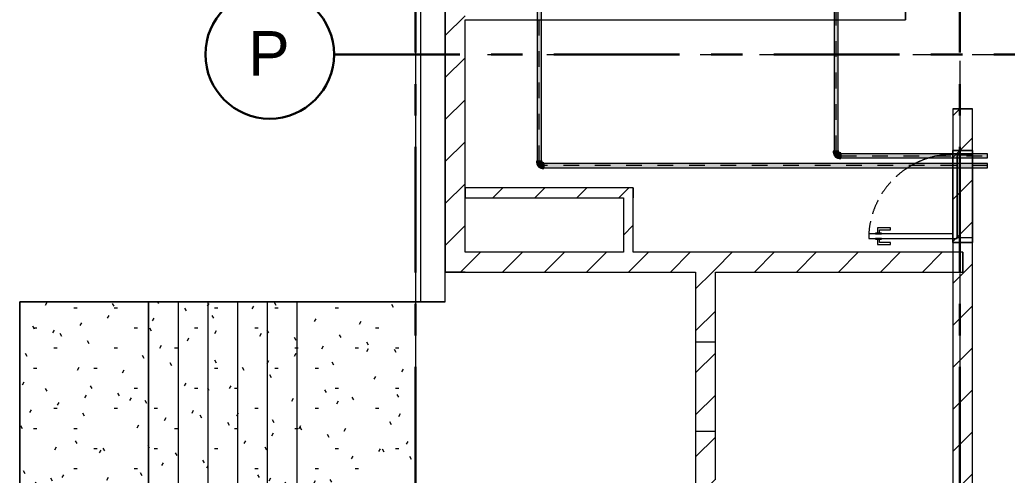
# Model space of a CAD drawing. Header units: millimetres. Extents: x -4000 to 187956, y -58990 to 162485.
# Drawn here: x -4000 to 5980, y 131196 to 135800 of the extents above; entities that cross this region are included whole.
import ezdxf

# ---------------------------------------------------------------- set-up
doc = ezdxf.new("R2010")
doc.units = ezdxf.units.MM
for name, pattern in [('Dash - 1_5mm', [225, 150, -75]), ('Dash 1_16_', [317.5, 158.75, -158.75]), ('Grid Line', [2222.5, 1270, -317.5, 317.5, -317.5]), ('Grid Line 12_5mm', [2150, 1250, -300, 300, -300]), ('Overhead', [375, 225, -150])]:
    doc.linetypes.add(name, pattern=pattern)
for name, color, linetype, lineweight in [('A-DETL-GENF', 92, 'Continuous', 9), ('A-DETL-MEDM', 33, 'Continuous', 9), ('A-DOOR', 31, 'Continuous', 13), ('A-DOOR-FRAM', 31, 'Continuous', 13), ('A-WALL', 113, 'Continuous', 13), ('A-WALL-PATT', 111, 'Continuous', 13), ('P-PIPE', 3, 'Continuous', 9), ('P-PIPE-CNTR', 3, 'Continuous', 9), ('S-GRID', 1, 'Continuous', 30), ('S-GRID-IDEN', 1, 'Continuous', 30), ('S-STRS', 31, 'Continuous', 9)]:
    doc.layers.add(name, color=color, linetype=linetype, lineweight=lineweight)
doc.styles.add('Arial', font='arial.ttf', dxfattribs={"height": 450})
pattern_1 = [(45, (0, 0), (-212.13203, 212.13203), [])]
pattern_2 = [(0, (0, -82300), (812.8, 203.2), [33.528, -576.072, 33.528, -576.072, -3251.2]), (0, (0, -82300), (812.8, 203.2), [-1219.2, 33.528, -1185.672, 33.528, -576.072, -1422.4]), (0, (0, -82300), (812.8, 203.2), [-3048, 33.528, -372.872, 33.528, -982.472]), (120, (304.8, -82198.4), (-582.37636, 602.30545), [33.528, -576.072, 33.528, -576.072, -3251.2]), (120, (304.8, -82198.4), (-582.37636, 602.30545), [-1219.2, 33.528, -1185.672, 33.528, -576.072, -1422.4]), (120, (304.8, -82198.4), (-582.37636, 602.30545), [-3048, 33.528, -372.872, 33.528, -982.472]), (240, (406.4, -81792), (-230.42364, -805.50545), [33.528, -576.072, 33.528, -576.072, -3251.2]), (240, (406.4, -81792), (-230.42364, -805.50545), [-1219.2, 33.528, -1185.672, 33.528, -576.072, -1422.4]), (240, (406.4, -81792), (-230.42364, -805.50545), [-3048, 33.528, -372.872, 33.528, -982.472])]

# ---------------------------------------------------------------- blocks, each defined once
blk = doc.blocks.new('Stairs 2 - Stairs 1-187883-0_000')
at = {"layer": 'S-STRS'}
h = blk.add_hatch(dxfattribs=at)
h.set_pattern_fill('FP_8', color=256, style=0, pattern_type=2)
h.set_pattern_definition(pattern_2)
h.paths.add_polyline_path([(-2700.2, 46650), (-2700.2, 50650), (-4000.2, 50650), (-4000.2, 46650)])
h = blk.add_hatch(dxfattribs=at)
h.set_pattern_fill('FP_8', color=256, style=0, pattern_type=2)
h.set_pattern_definition(pattern_2)
h.paths.add_polyline_path([(-2400.2, 46650), (-2400.2, 50650), (-2700.2, 50650), (-2700.2, 46650)])
h = blk.add_hatch(dxfattribs=at)
h.set_pattern_fill('FP_8', color=256, style=0, pattern_type=2)
h.set_pattern_definition(pattern_2)
h.paths.add_polyline_path([(-2100.2, 46650), (-2100.2, 50650), (-2400.2, 50650), (-2400.2, 46650)])
h = blk.add_hatch(dxfattribs=at)
h.set_pattern_fill('FP_8', color=256, style=0, pattern_type=2)
h.set_pattern_definition(pattern_2)
h.paths.add_polyline_path([(-1800.2, 46650), (-1800.2, 50650), (-2100.2, 50650), (-2100.2, 46650)])
h = blk.add_hatch(dxfattribs=at)
h.set_pattern_fill('FP_8', color=256, style=0, pattern_type=2)
h.set_pattern_definition(pattern_2)
h.paths.add_polyline_path([(-1800.2, 46650), (-1500.2, 46650), (-1500.2, 50650), (-1800.2, 50650), (-1800.2, 49272.1)])
h = blk.add_hatch(dxfattribs=at)
h.set_pattern_fill('FP_8', color=256, style=0, pattern_type=2)
h.set_pattern_definition(pattern_2)
h.paths.add_polyline_path([(-1200.2, 46650), (-1200.2, 50650), (-1500.2, 50650), (-1500.2, 46650)])
h = blk.add_hatch(dxfattribs=at)
h.set_pattern_fill('FP_8', color=256, style=0, pattern_type=2)
h.set_pattern_definition(pattern_2)
h.paths.add_polyline_path([(0, 46650), (0, 50650), (-1200.2, 50650), (-1200.2, 46650)])
at = {"layer": 'S-STRS', "color": 252}
for p, q in [((0, 50650), (-4000.2, 50650)), ((-4000.2, 46650), (-4000.2, 50650)), ((-2700.2, 46650), (-2700.2, 50650)), ((-2400.2, 50650), (-2400.2, 46650)), ((-2100.2, 50650), (-2100.2, 46650)), ((-1800.2, 50650), (-1800.2, 46650)), ((-1500.2, 50650), (-1500.2, 46650)), ((-1200.2, 50650), (-1200.2, 46650)), ((0, 50650), (0, 46650)), ((-4000.2, 46650), (0, 46650))]:
    blk.add_line(p, q, dxfattribs=at)
at = {"layer": 'S-STRS', "color": 250}
for p, q in [((-4000.2, 50650), (-2700.2, 50650)), ((-4000.2, 50650), (-4000.2, 46650)), ((-2700.2, 50650), (-2400.2, 50650)), ((-2700.2, 50650), (-2700.2, 46650)), ((-2400.2, 50650), (-2100.2, 50650)), ((-2400.2, 50650), (-2400.2, 46650)), ((-2100.2, 50650), (-1800.2, 50650)), ((-2100.2, 50650), (-2100.2, 46650)), ((-1800.2, 50650), (-1500.2, 50650)), ((-1800.2, 50650), (-1800.2, 46650)), ((-1500.2, 50650), (-1200.2, 50650)), ((-1500.2, 50650), (-1500.2, 46650)), ((-1200.2, 50650), (0, 50650)), ((-1200.2, 50650), (-1200.2, 46650)), ((0, 50650), (0, 46650)), ((-2700.2, 46650), (-4000.2, 46650)), ((-2400.2, 46650), (-2700.2, 46650)), ((-2100.2, 46650), (-2400.2, 46650)), ((-1800.2, 46650), (-2100.2, 46650)), ((-1500.2, 46650), (-1800.2, 46650)), ((-1200.2, 46650), (-1500.2, 46650)), ((0, 46650), (-1200.2, 46650))]:
    blk.add_line(p, q, dxfattribs=at)
blk = doc.blocks.new('M_Door-Opening - 900x2200-336884-0_000')
at = {"layer": 'A-DETL-GENF', "linetype": 'Overhead'}
blk.add_line((441.8, 100), (-458.2, 100), dxfattribs=at)
at = {"layer": 'A-DETL-MEDM', "color": 115, "lineweight": 18}
for p, q in [((-458.2, 100), (-458.2, -100)), ((441.8, -100), (441.8, 100))]:
    blk.add_line(p, q, dxfattribs=at)
at = {"layer": 'A-DETL-MEDM', "linetype": 'Overhead'}
blk.add_line((-458.2, -100), (441.8, -100), dxfattribs=at)
blk = doc.blocks.new('MP_DR_Single Swing_Miscellaneous - 2200x850_FR_SOLID CORE-V685-0_000')
at = {"layer": 'A-DOOR', "color": 163, "lineweight": 15}
for p, q in [((425, -100), (380, -100)), ((380, -820), (380, -880)), ((425, -880), (425, -820))]:
    blk.add_line(p, q, dxfattribs=at)
at = {"layer": 'A-DOOR', "color": 174, "lineweight": 15}
for p, q in [((380, -100), (380, -820)), ((425, -820), (425, -100)), ((380, -880), (380, -950)), ((425, -950), (425, -880)), ((380, -950), (425, -950))]:
    blk.add_line(p, q, dxfattribs=at)
at = {"layer": 'A-DOOR', "linetype": 'Dash - 1_5mm', "lineweight": 9}
blk.add_line((-389.8, -336.1), (-389.5, -337.4), dxfattribs=at)
at = {"layer": 'A-DOOR', "lineweight": 9}
for p, q in [((337, -730), (317, -730)), ((317, -730), (317, -860)), ((337, -840), (337, -730)), ((488, -730), (468, -730)), ((468, -730), (468, -840)), ((488, -860), (488, -730)), ((317, -860), (372, -860)), ((372, -840), (337, -840)), ((380, -820), (372, -820)), ((372, -820), (372, -840)), ((372, -840), (372, -860)), ((372, -860), (372, -840)), ((372, -860), (372, -880)), ((372, -880), (380, -880)), ((380, -880), (380, -820)), ((425, -820), (425, -880)), ((433, -820), (425, -820)), ((425, -880), (433, -880)), ((433, -840), (433, -820)), ((433, -860), (433, -840)), ((468, -840), (433, -840)), ((433, -840), (433, -860)), ((433, -880), (433, -860)), ((433, -860), (488, -860))]:
    blk.add_line(p, q, dxfattribs=at)
at = {"layer": 'A-DOOR', "linetype": 'Dash - 1_5mm', "lineweight": 9}
for start, end in [(180.47741, 188.28924), (188.28924, 196.40064), (196.54082, 206.79914), (206.88519, 207.13719), (207.1865, 207.58673), (207.66581, 211.72474), (211.8901, 212.20552), (212.27407, 212.47218), (212.58298, 266.40757)]:
    blk.add_arc((433.8, -92.8), 858.8, start, end, dxfattribs=at)
at = {"layer": 'A-DOOR-FRAM', "color": 91, "lineweight": 15}
for p, q in [((-465, -100), (-465, 100)), ((-465, 100), (-431.3, 100)), ((-389.1, 100), (-331.2, 100)), ((-289.1, 100), (465, 100)), ((465, 100), (465, -100)), ((-431.3, -100), (-465, -100)), ((-331.2, -100), (-389.1, -100)), ((380, -100), (-289.1, -100)), ((465, -100), (425, -100))]:
    blk.add_line(p, q, dxfattribs=at)
at = {"layer": 'A-DOOR-FRAM', "color": 81, "lineweight": 15}
for p, q in [((-465, 100), (-465, -100)), ((-431.3, 100), (-465, 100)), ((-331.2, 100), (-389.1, 100)), ((415, 100), (-289.1, 100)), ((415, -55), (415, 100)), ((415, 100), (465, 100)), ((415, -55), (415, 100)), ((465, 100), (465, -100)), ((-331.2, -55), (-389.1, -55)), ((-389.1, -55), (-331.2, -55)), ((425, -55), (-289.1, -55)), ((-289.1, -55), (415, -55)), ((425, -55), (415, -55)), ((425, -100), (425, -55)), ((425, -100), (425, -55)), ((-465, -100), (-431.3, -100)), ((-389.1, -100), (-331.2, -100)), ((-289.1, -100), (380, -100)), ((425, -100), (380, -100)), ((465, -100), (425, -100))]:
    blk.add_line(p, q, dxfattribs=at)
at = {"layer": 'A-DOOR-FRAM', "color": 43, "lineweight": 15}
for p, q in [((-428.6, 100), (-430.5, 100)), ((-430.5, 100), (-428.6, 100)), ((-425.4, 100), (-428.4, 100)), ((-428.4, 100), (-425.4, 100)), ((-421.2, 100), (-425.1, 100)), ((-425.1, 100), (-421.2, 100)), ((-416.1, 100), (-420.7, 100)), ((-420.7, 100), (-416.1, 100)), ((-415.6, 100), (-410.7, 100)), ((-410.7, 100), (-415, 100)), ((-415, 100), (-415, -55)), ((-415, 100), (-415, -55)), ((-405.3, 100), (-410.2, 100)), ((-410.2, 100), (-405.3, 100)), ((-400.1, 100), (-404.7, 100)), ((-404.7, 100), (-400.1, 100)), ((-395.7, 100), (-399.6, 100)), ((-399.6, 100), (-395.7, 100)), ((-392.3, 100), (-395.3, 100)), ((-395.3, 100), (-392.3, 100)), ((-390, 100), (-391.9, 100)), ((-391.9, 100), (-390, 100)), ((-328.5, 100), (-330.5, 100)), ((-330.5, 100), (-328.5, 100)), ((-325.2, 100), (-328.4, 100)), ((-328.4, 100), (-325.2, 100)), ((-320.9, 100), (-325.1, 100)), ((-325.1, 100), (-320.9, 100)), ((-315.8, 100), (-320.7, 100)), ((-320.7, 100), (-315.8, 100)), ((-310.4, 100), (-315.6, 100)), ((-315.6, 100), (-310.4, 100)), ((-304.9, 100), (-310.2, 100)), ((-310.2, 100), (-304.9, 100)), ((-299.8, 100), (-304.7, 100)), ((-304.7, 100), (-299.8, 100)), ((-295.4, 100), (-299.6, 100)), ((-299.6, 100), (-295.4, 100)), ((-292, 100), (-295.3, 100)), ((-295.3, 100), (-292, 100)), ((-289.9, 100), (-291.9, 100)), ((-291.9, 100), (-289.9, 100)), ((-421.6, -55), (-425, -55)), ((-425, -55), (-425, -100)), ((-421.6, -55), (-425, -55)), ((-425, -55), (-425, -100)), ((-416.7, -55), (-420.7, -55)), ((-416.7, -55), (-420.7, -55)), ((-411.3, -55), (-415.6, -55)), ((-415, -55), (-411.3, -55)), ((-405.8, -55), (-410.2, -55)), ((-410.2, -55), (-405.8, -55)), ((-400.7, -55), (-404.7, -55)), ((-404.7, -55), (-400.7, -55)), ((-396.2, -55), (-399.6, -55)), ((-399.6, -55), (-396.2, -55)), ((-392.6, -55), (-395.3, -55)), ((-395.3, -55), (-392.6, -55)), ((-390.2, -55), (-391.9, -55)), ((-391.9, -55), (-390.2, -55)), ((-328.6, -55), (-330.5, -55)), ((-330.5, -55), (-328.6, -55)), ((-325.3, -55), (-328.4, -55)), ((-328.4, -55), (-325.3, -55)), ((-321, -55), (-325.1, -55)), ((-325.1, -55), (-321, -55)), ((-316, -55), (-320.7, -55)), ((-320.7, -55), (-316, -55)), ((-310.5, -55), (-315.6, -55)), ((-315.6, -55), (-310.5, -55)), ((-305.1, -55), (-310.2, -55)), ((-310.2, -55), (-305.1, -55)), ((-300, -55), (-304.7, -55)), ((-304.7, -55), (-300, -55)), ((-295.6, -55), (-299.6, -55)), ((-299.6, -55), (-295.6, -55)), ((-292.1, -55), (-295.3, -55)), ((-295.3, -55), (-292.1, -55)), ((-289.9, -55), (-291.9, -55)), ((-291.9, -55), (-289.9, -55)), ((-428.9, -100), (-430.5, -100)), ((-430.5, -100), (-428.9, -100)), ((-425.9, -100), (-428.4, -100)), ((-428.4, -100), (-425.9, -100)), ((-421.7, -100), (-425.1, -100)), ((-425, -100), (-421.7, -100)), ((-396.3, -100), (-420.7, -100)), ((-420.7, -100), (-396.3, -100)), ((-392.7, -100), (-395.3, -100)), ((-395.3, -100), (-392.7, -100)), ((-390.3, -100), (-391.9, -100)), ((-391.9, -100), (-390.3, -100)), ((-328.6, -100), (-330.5, -100)), ((-330.5, -100), (-328.6, -100)), ((-325.3, -100), (-328.4, -100)), ((-328.4, -100), (-325.3, -100)), ((-321.1, -100), (-325.1, -100)), ((-325.1, -100), (-321.1, -100)), ((-316, -100), (-320.7, -100)), ((-320.7, -100), (-316, -100)), ((-310.6, -100), (-315.6, -100)), ((-315.6, -100), (-310.6, -100)), ((-305.1, -100), (-310.2, -100)), ((-310.2, -100), (-305.1, -100)), ((-300, -100), (-304.7, -100)), ((-304.7, -100), (-300, -100)), ((-295.6, -100), (-299.6, -100)), ((-299.6, -100), (-295.6, -100)), ((-292.2, -100), (-295.3, -100)), ((-295.3, -100), (-292.2, -100)), ((-290, -100), (-291.9, -100)), ((-291.9, -100), (-290, -100))]:
    blk.add_line(p, q, dxfattribs=at)
at = {"layer": 'A-DOOR-FRAM', "color": 71, "lineweight": 15}
blk.add_line((380, -100), (425, -100), dxfattribs=at)
blk = doc.blocks.new('CMF2_NHAXUONG_A_rvt-1-0_000')
at = {"layer": 'A-WALL-PATT', "lineweight": 9}
h = blk.add_hatch(dxfattribs=at)
h.set_pattern_fill('FP_13', color=250, style=0, pattern_type=2)
h.set_pattern_definition(pattern_1)
h.paths.add_polyline_path([(499.8, 133250), (499.8, 137329.1), (299.8, 137329.1), (300, 133250)])
h.paths.add_polyline_path([(499.8, 139369.1), (499.8, 140700), (299.8, 140700), (299.8, 139369.1)])
h = blk.add_hatch(dxfattribs=at)
h.set_pattern_fill('FP_13', color=250, style=0, pattern_type=2)
h.set_pattern_definition(pattern_1)
h.paths.add_polyline_path([(5429.8, 128000), (5629.8, 128000), (5629.8, 134900), (5429.8, 134900), (5429.8, 128068)])
h = blk.add_hatch(dxfattribs=at)
h.set_pattern_fill('FP_13', color=250, style=0, pattern_type=2)
h.set_pattern_definition(pattern_1)
h.paths.add_polyline_path([(2200.2, 134000), (2200.2, 134100), (500.2, 134100), (500.2, 134000), (2100.2, 134000)])
h = blk.add_hatch(dxfattribs=at)
h.set_pattern_fill('FP_13', color=250, style=0, pattern_type=2)
h.set_pattern_definition(pattern_1)
h.paths.add_polyline_path([(2200.2, 133450), (2200.2, 134000), (2100.2, 134000), (2100.2, 133450)])
h = blk.add_hatch(dxfattribs=at)
h.set_pattern_fill('FP_13', color=250, style=0, pattern_type=2)
h.set_pattern_definition(pattern_1)
h.paths.add_polyline_path([(3029.8, 133250), (3029.8, 133450), (499.8, 133450), (499.8, 133250), (2829.8, 133250)])
h = blk.add_hatch(dxfattribs=at)
h.set_pattern_fill('FP_13', color=250, style=0, pattern_type=2)
h.set_pattern_definition(pattern_1)
h.paths.add_polyline_path([(5529.8, 133249.9), (5529.8, 133449.9), (3029.8, 133449.9), (3029.8, 133249.9)])
h = blk.add_hatch(dxfattribs=at)
h.set_pattern_fill('FP_13', color=250, style=0, pattern_type=2)
h.set_pattern_definition(pattern_1)
h.paths.add_polyline_path([(2829.8, 128449.9), (3029.8, 128449.9), (3029.8, 133250), (2829.8, 133250), (2829.8, 128649.9)])
at = {"layer": 'A-WALL', "color": 35, "lineweight": 15}
for p, q in [((0, 141200), (0, 132950)), ((4949.8, 135998.7), (4949.8, 135799.9)), ((499.8, 133450), (499.8, 135799.9)), ((499.8, 135799.9), (1228.9, 135799.9)), ((1271.1, 135799.9), (4228.9, 135799.9)), ((4271.1, 135799.9), (4949.8, 135799.9)), ((5429.8, 134900), (5429.8, 134479.9)), ((5429.8, 134900), (5629.8, 134900)), ((5629.8, 134479.9), (5629.8, 134900)), ((5429.8, 134479.9), (5429.8, 134446.2)), ((5429.8, 134479.9), (5629.8, 134479.9)), ((5629.8, 134446.2), (5629.8, 134479.9)), ((5429.8, 134404), (5429.8, 134346.1)), ((5629.8, 134346.1), (5629.8, 134404)), ((5429.8, 134304.1), (5429.8, 133549.9)), ((5629.8, 133549.9), (5629.8, 134304)), ((2200.2, 134100), (500.2, 134100)), ((500.2, 134000), (500.2, 134100)), ((2200.2, 134100), (2200.2, 134000)), ((500.2, 134000), (2100.2, 134000)), ((2100.2, 134000), (2100.2, 133450)), ((2200.2, 133450), (2200.2, 134000)), ((5429.8, 133549.9), (5429.8, 133449.9)), ((5429.8, 133549.9), (5629.8, 133549.9)), ((5629.8, 130350), (5629.8, 133549.9)), ((2100.2, 133450), (499.8, 133450)), ((3029.8, 133450), (2200.2, 133450)), ((5429.8, 133449.9), (3029.8, 133449.9)), ((300, 132950), (300, 133250)), ((499.8, 133250), (300, 133250)), ((499.8, 133250), (2829.8, 133250)), ((2829.8, 133250), (2829.8, 132542)), ((3029.8, 132542), (3029.8, 133249.9)), ((3029.8, 133249.9), (5429.8, 133249.9)), ((5429.8, 133249.9), (5429.8, 131150)), ((300, 132950), (0, 132950)), ((3029.8, 132542), (2829.8, 132542)), ((2829.8, 132542), (2829.8, 131642)), ((3029.8, 131642), (3029.8, 132542)), ((2829.8, 131642), (3029.8, 131642)), ((2829.8, 131642), (2829.8, 128649.9)), ((3029.8, 131150), (3029.8, 131642))]:
    blk.add_line(p, q, dxfattribs=at)
at = {"layer": 'A-WALL', "color": 90, "lineweight": 15}
for p, q in [((0, 137329.1), (0, 132950)), ((50, 137329.1), (50, 132950)), ((299.8, 133250), (299.8, 137329.1)), ((299.8, 137329.1), (299.8, 133250)), ((4949.8, 135799.9), (4949.8, 135999.9)), ((499.8, 133450), (499.8, 135799.9)), ((499.8, 135799.9), (1228.9, 135799.9)), ((1271.1, 135799.9), (4228.9, 135799.9)), ((4271.1, 135799.9), (4949.8, 135799.9)), ((5429.8, 134900), (5429.8, 134446.2)), ((5629.8, 134900), (5429.8, 134900)), ((5629.8, 134446.2), (5629.8, 134900)), ((5429.8, 134404), (5429.8, 134346.1)), ((5629.8, 134346.1), (5629.8, 134404)), ((5429.8, 134304.1), (5429.8, 129716.8)), ((5629.8, 129716.8), (5629.8, 134304)), ((2200.2, 134100), (500.2, 134100)), ((500.2, 134100), (500.2, 134000)), ((2200.2, 134000), (2200.2, 134100)), ((500.2, 134000), (2100.2, 134000)), ((2100.2, 134000), (2100.2, 133450)), ((2200.2, 133450), (2200.2, 134000)), ((2100.2, 133450), (499.8, 133450)), ((3029.8, 133450), (2200.2, 133450)), ((5529.8, 133449.9), (3029.8, 133449.9)), ((5529.8, 133249.9), (5529.8, 133449.9)), ((300, 133250), (299.8, 133250)), ((299.8, 133250), (300, 133250)), ((300, 132950), (300, 133250)), ((300, 133250), (499.8, 133250)), ((499.8, 133250), (2829.8, 133250)), ((2829.8, 133250), (2829.8, 128649.9)), ((3029.8, 131150), (3029.8, 133250)), ((3029.8, 133249.9), (5529.8, 133249.9)), ((0, 132950), (300, 132950))]:
    blk.add_line(p, q, dxfattribs=at)
at = {"layer": 'A-WALL', "color": 14, "lineweight": 15}
for p, q in [((1229.6, 135799.9), (1231.1, 135799.9)), ((1231.7, 135799.9), (1234.1, 135799.9)), ((1235.1, 135799.9), (1267.3, 135799.9)), ((1268.3, 135799.9), (1269.7, 135799.9)), ((4229.6, 135799.9), (4231.1, 135799.9)), ((4231.7, 135799.9), (4234, 135799.9)), ((4235.1, 135799.9), (4267.2, 135799.9)), ((4268.3, 135799.9), (4269.7, 135799.9)), ((5429.8, 134445.4), (5429.8, 134443.8)), ((5429.8, 134443.3), (5429.8, 134440.8)), ((5429.8, 134440), (5429.8, 134436.7)), ((5429.8, 134435.6), (5429.8, 134411.2)), ((5629.8, 134443.6), (5629.8, 134445.4)), ((5629.8, 134440.3), (5629.8, 134443.3)), ((5629.8, 134436.1), (5629.8, 134440)), ((5629.8, 134431.1), (5629.8, 134435.6)), ((5629.8, 134425.6), (5629.8, 134430.5)), ((5429.8, 134410.2), (5429.8, 134407.6)), ((5429.8, 134406.8), (5429.8, 134405.2)), ((5429.8, 134345.4), (5429.8, 134343.5)), ((5429.8, 134343.3), (5429.8, 134340.3)), ((5429.8, 134340), (5429.8, 134336)), ((5429.8, 134335.6), (5429.8, 134330.9)), ((5429.8, 134330.5), (5429.8, 134325.5)), ((5629.8, 134420.2), (5629.8, 134425.1)), ((5629.8, 134415.1), (5629.8, 134419.6)), ((5629.8, 134410.6), (5629.8, 134414.5)), ((5629.8, 134407.2), (5629.8, 134410.2)), ((5629.8, 134404.9), (5629.8, 134406.8)), ((5629.8, 134343.4), (5629.8, 134345.4)), ((5629.8, 134340.1), (5629.8, 134343.3)), ((5629.8, 134335.8), (5629.8, 134340)), ((5629.8, 134330.7), (5629.8, 134335.6)), ((5629.8, 134325.3), (5629.8, 134330.5)), ((5429.8, 134325.1), (5429.8, 134320.1)), ((5429.8, 134319.6), (5429.8, 134314.9)), ((5429.8, 134314.5), (5429.8, 134310.5)), ((5429.8, 134310.2), (5429.8, 134307.1)), ((5429.8, 134306.8), (5429.8, 134304.9)), ((5629.8, 134319.8), (5629.8, 134325.1)), ((5629.8, 134314.7), (5629.8, 134319.6)), ((5629.8, 134310.3), (5629.8, 134314.5)), ((5629.8, 134306.9), (5629.8, 134310.2)), ((5629.8, 134304.8), (5629.8, 134306.8))]:
    blk.add_line(p, q, dxfattribs=at)
at = {"layer": 'A-WALL', "color": 15, "lineweight": 15}
for p, q in [((1229.6, 135799.9), (1231.1, 135799.9)), ((1231.7, 135799.9), (1234.1, 135799.9)), ((1235.1, 135799.9), (1267.3, 135799.9)), ((1268.3, 135799.9), (1269.7, 135799.9)), ((4229.6, 135799.9), (4231.1, 135799.9)), ((4231.7, 135799.9), (4234, 135799.9)), ((4235.1, 135799.9), (4267.2, 135799.9)), ((4268.3, 135799.9), (4269.7, 135799.9)), ((5429.8, 134445.4), (5429.8, 134443.8)), ((5429.8, 134443.3), (5429.8, 134440.8)), ((5429.8, 134440), (5429.8, 134436.7)), ((5429.8, 134435.6), (5429.8, 134411.2)), ((5629.8, 134443.6), (5629.8, 134445.4)), ((5629.8, 134440.3), (5629.8, 134443.3)), ((5629.8, 134436.1), (5629.8, 134440)), ((5629.8, 134431.1), (5629.8, 134435.6)), ((5629.8, 134425.6), (5629.8, 134430.5)), ((5429.8, 134410.2), (5429.8, 134407.6)), ((5429.8, 134406.8), (5429.8, 134405.2)), ((5429.8, 134345.4), (5429.8, 134343.5)), ((5429.8, 134343.3), (5429.8, 134340.3)), ((5429.8, 134340), (5429.8, 134336)), ((5429.8, 134335.6), (5429.8, 134330.9)), ((5429.8, 134330.5), (5429.8, 134325.5)), ((5629.8, 134420.2), (5629.8, 134425.1)), ((5629.8, 134415.1), (5629.8, 134419.6)), ((5629.8, 134410.6), (5629.8, 134414.5)), ((5629.8, 134407.2), (5629.8, 134410.2)), ((5629.8, 134404.9), (5629.8, 134406.8)), ((5629.8, 134343.4), (5629.8, 134345.4)), ((5629.8, 134340.1), (5629.8, 134343.3)), ((5629.8, 134335.8), (5629.8, 134340)), ((5629.8, 134330.7), (5629.8, 134335.6)), ((5629.8, 134325.3), (5629.8, 134330.5)), ((5429.8, 134325.1), (5429.8, 134320.1)), ((5429.8, 134319.6), (5429.8, 134314.9)), ((5429.8, 134314.5), (5429.8, 134310.5)), ((5429.8, 134310.2), (5429.8, 134307.1)), ((5429.8, 134306.8), (5429.8, 134304.9)), ((5629.8, 134319.8), (5629.8, 134325.1)), ((5629.8, 134314.7), (5629.8, 134319.6)), ((5629.8, 134310.3), (5629.8, 134314.5)), ((5629.8, 134306.9), (5629.8, 134310.2)), ((5629.8, 134304.8), (5629.8, 134306.8))]:
    blk.add_line(p, q, dxfattribs=at)
at = {"layer": 'A-WALL', "color": 53, "lineweight": 15}
for p, q in [((5629.8, 134479.9), (5429.8, 134479.9)), ((5429.8, 133549.9), (5629.8, 133549.9)), ((5529.8, 133449.9), (5429.8, 133449.9)), ((5429.8, 133449.9), (5429.8, 133249.9)), ((5529.8, 133449.9), (5529.8, 133249.9)), ((5429.8, 133249.9), (5529.8, 133249.9)), ((3029.8, 132542), (2829.8, 132542)), ((2829.8, 131642), (3029.8, 131642))]:
    blk.add_line(p, q, dxfattribs=at)
at = {"layer": 'S-GRID', "linetype": 'Grid Line 12_5mm', "lineweight": 9}
for p, q in [((0, 161185.2), (0, -16487.4)), ((5500, 161185.2), (5500, -16487.4)), ((-824.3, 135450), (183641.1, 135450))]:
    blk.add_line(p, q, dxfattribs=at)
at = {"layer": 'A-DOOR', "color": 250, "lineweight": 9, "rotation": 270}
for name, p in [('MP_DR_Single Swing_Miscellaneous - 2200x850_FR_SOLID CORE-V685-0_000', (5529.8, 134014.9)), ('M_Door-Opening - 900x2200-336884-0_000', (2929.8, 132083.8))]:
    blk.add_blockref(name, p, dxfattribs=at)
at = {"layer": 'S-STRS', "color": 250, "lineweight": 9}
blk.add_blockref('Stairs 2 - Stairs 1-187883-0_000', (0, 82300), dxfattribs=at)
blk = doc.blocks.new('Steel_Elbow_Threaded_HoaPhat - Standard-4783104-0_000')
at = {"layer": 'P-PIPE', "lineweight": 13, "transparency": 33554534}
for points in [[(-29.9, -20.2), (-29.9, 28.6), (-46.6, 27.7), (-46.6, -28.6), (-29.9, -27.7), (-29.9, -24.8)], [(25.3, 29.9), (-25.3, 29.9), (-25.9, 25.9), (-29.9, 25.3), (-29.9, -25.3), (-18, -23.5), (-11.6, -21.6), (9.1, -9.1), (21.6, 11.5), (24.5, 23.8)], [(28.6, 46.6), (-28.6, 46.6), (-27.7, 29.9), (28.6, 29.9)]]:
    blk.add_hatch(color=1, dxfattribs=at).paths.add_polyline_path(points)
at = {"layer": 'P-PIPE', "color": 20, "lineweight": 13}
for p, q in [((-29.9, 28.6), (-46.6, 28.6)), ((-46.6, 28.6), (-46.6, -28.6)), ((-46.6, 28.6), (-46.6, 27.7)), ((-46.6, 27.7), (-46.6, 24.8)), ((-46.6, 24.8), (-46.6, 21.2)), ((-46.6, 20.2), (-46.6, 15)), ((-46.6, 14.3), (-46.6, -14.3)), ((-29.9, 27.7), (-29.9, 28.6)), ((-29.9, -28.6), (-29.9, 28.6)), ((-29.9, 25.4), (-29.9, 27.7)), ((-29.9, 20.2), (-29.9, 23.9)), ((-29.9, 23.8), (-29.9, 20.4)), ((-29.9, 23.8), (-29.9, 20.4)), ((-29.9, 8.6), (-29.9, 19.4)), ((-29.9, 19.4), (-29.9, 12.6)), ((-29.9, 19.4), (-29.9, 8.6)), ((-29.9, 12.6), (-29.9, 4.4)), ((-29.9, 7.5), (-29.9, 0)), ((-29.9, 0), (-29.9, 7.4)), ((-29.9, 4.4), (-29.9, -4.4)), ((-28.6, 46.6), (-28.6, 29.9)), ((-27.7, 46.6), (-28.6, 46.6)), ((28.6, 46.6), (-28.6, 46.6)), ((-28.6, 29.9), (28.6, 29.9)), ((-28.6, 29.9), (-27.7, 29.9)), ((-24.8, 46.6), (-27.7, 46.6)), ((-27.7, 29.9), (-25.4, 29.9)), ((-21.2, 46.6), (-24.8, 46.6)), ((-23.9, 29.9), (-20.2, 29.9)), ((-20.4, 29.9), (-23.8, 29.9)), ((-20.4, 29.9), (-23.8, 29.9)), ((-15, 46.6), (-20.2, 46.6)), ((-19.4, 29.9), (-8.6, 29.9)), ((-12.6, 29.9), (-19.4, 29.9)), ((-8.6, 29.9), (-19.4, 29.9)), ((14.3, 46.6), (-14.3, 46.6)), ((-4.4, 29.9), (-12.6, 29.9)), ((0, 29.9), (-7.5, 29.9)), ((-7.4, 29.9), (0, 29.9)), ((4.4, 29.9), (-4.4, 29.9)), ((0, 29.9), (7.4, 29.9)), ((7.5, 29.9), (0, 29.9)), ((12.6, 29.9), (4.4, 29.9)), ((8.6, 29.9), (19.4, 29.9)), ((19.4, 29.9), (8.6, 29.9)), ((19.4, 29.9), (12.6, 29.9)), ((20.2, 46.6), (15, 46.6)), ((20.2, 29.9), (23.9, 29.9)), ((23.8, 29.9), (20.5, 29.9)), ((23.8, 29.9), (20.5, 29.9)), ((24.8, 46.6), (21.2, 46.6)), ((27.7, 46.6), (24.8, 46.6)), ((25.4, 29.9), (27.7, 29.9)), ((28.6, 46.6), (27.7, 46.6)), ((27.7, 29.9), (28.6, 29.9)), ((28.6, 29.9), (28.6, 46.6)), ((-46.6, -15), (-46.6, -20.2)), ((-46.6, -21.2), (-46.6, -24.8)), ((-46.6, -24.8), (-46.6, -27.7)), ((-46.6, -27.7), (-46.6, -28.6)), ((-46.6, -28.6), (-29.9, -28.6)), ((-29.9, -7.4), (-29.9, 0)), ((-29.9, 0), (-29.9, -7.5)), ((-29.9, -4.4), (-29.9, -12.6)), ((-29.9, -19.4), (-29.9, -8.6)), ((-29.9, -8.6), (-29.9, -19.4)), ((-29.9, -12.6), (-29.9, -19.4)), ((-29.9, -23.9), (-29.9, -20.2)), ((-29.9, -20.5), (-29.9, -23.8)), ((-29.9, -20.5), (-29.9, -23.8)), ((-29.9, -27.7), (-29.9, -25.4)), ((-29.9, -28.6), (-29.9, -27.7))]:
    blk.add_line(p, q, dxfattribs=at)
at = {"layer": 'P-PIPE', "color": 20, "lineweight": 13, "flags": 128}
for points in [[(-25.3, 29.9), (-25.3, 29.7), (-25.3, 29.5), (-25.3, 29.4), (-25.3, 29.2), (-25.4, 29), (-25.4, 28.8), (-25.5, 28.6), (-25.5, 28.5), (-25.6, 28.3), (-25.6, 28.1), (-25.7, 27.9), (-25.8, 27.8), (-25.9, 27.6), (-26, 27.4), (-26.1, 27.3), (-26.2, 27.1), (-26.3, 27), (-26.4, 26.9), (-26.6, 26.7), (-26.7, 26.6), (-26.8, 26.5), (-27, 26.3), (-27.1, 26.2), (-27.3, 26.1), (-27.4, 26), (-27.6, 25.9), (-27.7, 25.8), (-27.9, 25.7), (-28.1, 25.7), (-28.2, 25.6), (-28.4, 25.5), (-28.6, 25.5), (-28.8, 25.4), (-28.9, 25.4), (-29.1, 25.3), (-29.3, 25.3), (-29.5, 25.3), (-29.7, 25.3), (-29.9, 25.3), (-29.9, 25.3)], [(-29.9, -25.3), (-27.7, -25.2), (-25.5, -25.1), (-23.3, -24.9), (-21.1, -24.6), (-18.9, -24.2), (-16.8, -23.7), (-14.7, -23.1), (-12.5, -22.5), (-10.5, -21.7), (-8.4, -20.9), (-6.4, -20), (-4.4, -19), (-2.5, -18), (-0.6, -16.9), (1.3, -15.6), (3.1, -14.4), (4.8, -13), (6.5, -11.6), (8.1, -10.1), (9.7, -8.5), (11.2, -6.9), (12.6, -5.3), (14, -3.5), (15.3, -1.7), (16.5, 0.1), (17.7, 2), (18.8, 3.9), (19.8, 5.9), (20.7, 7.9), (21.5, 9.9), (22.3, 12), (23, 14.1), (23.6, 16.2), (24.1, 18.4), (24.5, 20.5), (24.8, 22.7), (25.1, 24.9), (25.2, 27.1), (25.3, 29.3), (25.3, 29.9)]]:
    blk.add_lwpolyline(points, dxfattribs=at)
blk = doc.blocks.new('Grid - M_Grid Head - Circle 2-61448-0_000')
at = {"layer": 'S-GRID-IDEN'}
blk.add_circle((0, 0), 6.5, dxfattribs=at)

msp = doc.modelspace()

# ---------------------------------------------------------------- block references
at = {"lineweight": 5}
msp.add_blockref('CMF2_NHAXUONG_A_rvt-1-0_000', (0, 0), dxfattribs=at)

# ---------------------------------------------------------------- next in the draw order: hatches: boundary and pattern name
at = {"layer": 'P-PIPE', "transparency": 33554534}
for points in [[(1250, 134371.7), (1250, 136406.5), (1228.9, 136406.5), (1229.6, 134371.7), (1244.5, 134371.7)], [(1250, 134371.7), (1271.1, 134371.7), (1270.4, 136406.5), (1250, 136406.5), (1250, 134492.2)], [(4250, 134471.7), (4250, 136406.5), (4228.9, 136406.5), (4229.6, 134471.7), (4244.5, 134471.7)], [(4250, 134471.7), (4271.1, 134471.7), (4270.4, 136406.5), (4250, 136406.5), (4250, 134492.2)], [(4296.6, 134425.1), (5779.8, 134425.1), (5779.8, 134446.2), (4296.6, 134445.4), (4296.6, 134430.5)], [(3957.4, 134325.1), (5779.8, 134325.1), (5779.8, 134346.2), (1296.6, 134345.4), (1296.6, 134325.1), (2823.6, 134325.1)], [(5091.1, 134404), (5779.8, 134404.7), (5779.8, 134425.1), (4296.6, 134425.1), (4296.6, 134404), (4524.3, 134404)], [(5779.8, 134304), (5779.8, 134325.1), (1296.6, 134325.1), (1296.6, 134304), (5091.1, 134304)]]:
    msp.add_hatch(color=1, dxfattribs=at).paths.add_polyline_path(points)

# ---------------------------------------------------------------- next in the draw order: linework, layer by layer
at = {"layer": 'P-PIPE', "color": 20, "lineweight": 13}
for p, q in [((1228.9, 136406.5), (1228.9, 134371.7)), ((1271.1, 134371.7), (1271.1, 136406.5)), ((4228.9, 136406.5), (4228.9, 134471.7)), ((4271.1, 134471.7), (4271.1, 136406.5)), ((4228.9, 134471.7), (4229.6, 134471.7)), ((4229.7, 134471.7), (4235.1, 134471.7)), ((4235.6, 134471.7), (4264.4, 134471.7)), ((4264.9, 134471.7), (4270.3, 134471.7)), ((4270.4, 134471.7), (4271.1, 134471.7)), ((5779.8, 134446.2), (4296.6, 134446.2)), ((4296.6, 134446.2), (4296.6, 134445.4)), ((4296.6, 134445.4), (4296.6, 134440)), ((4296.6, 134439.5), (4296.6, 134410.7)), ((5779.8, 134404), (5779.8, 134446.2)), ((1228.9, 134371.7), (1229.6, 134371.7)), ((1229.7, 134371.7), (1235.1, 134371.7)), ((1235.6, 134371.7), (1264.4, 134371.7)), ((1264.9, 134371.7), (1270.3, 134371.7)), ((1270.4, 134371.7), (1271.1, 134371.7)), ((5779.8, 134346.2), (1296.6, 134346.2)), ((1296.6, 134346.2), (1296.6, 134345.4)), ((1296.6, 134345.4), (1296.6, 134340)), ((1296.6, 134339.5), (1296.6, 134310.7)), ((4296.6, 134410.2), (4296.6, 134404.8)), ((4296.6, 134404.7), (4296.6, 134404)), ((4296.6, 134404), (5779.8, 134404)), ((5779.8, 134304), (5779.8, 134346.2)), ((1296.6, 134310.2), (1296.6, 134304.8)), ((1296.6, 134304.7), (1296.6, 134304)), ((1296.6, 134304), (5779.8, 134304))]:
    msp.add_line(p, q, dxfattribs=at)
at = {"layer": 'P-PIPE-CNTR', "color": 1, "linetype": 'Dash 1_16_'}
for p, q in [((1250, 134371.7), (1250, 136406.5)), ((1250, 134371.7), (1250, 136406.5)), ((4250, 134471.7), (4250, 136406.5)), ((4250, 134471.7), (4250, 136406.5)), ((4296.6, 134425.1), (5779.8, 134425.1)), ((4296.6, 134425.1), (5779.8, 134425.1)), ((5779.8, 134325.1), (1296.6, 134325.1)), ((5779.8, 134325.1), (1296.6, 134325.1))]:
    msp.add_line(p, q, dxfattribs=at)
at = {"layer": 'P-PIPE-CNTR', "color": 20, "lineweight": 13}
for p, q in [((4250, 134471.7), (4250, 134455)), ((1250, 134371.7), (1250, 134355)), ((4279.9, 134425.1), (4296.6, 134425.1)), ((1279.9, 134325.1), (1296.6, 134325.1))]:
    msp.add_line(p, q, dxfattribs=at)
for centre, start, end in [((4279.9, 134455), 180, 188.89237), ((4279.9, 134455), 190.88512, 212.02481), ((4279.9, 134455), 212.89659, 223.74921), ((4279.9, 134455), 225, 270), ((1279.9, 134355), 180, 188.89237), ((1279.9, 134355), 190.88512, 212.02481), ((1279.9, 134355), 212.89659, 223.74921), ((1279.9, 134355), 225, 270)]:
    msp.add_arc(centre, 29.9, start, end, dxfattribs=at)
at = {"layer": 'S-GRID', "linetype": 'Grid Line'}
for p, q in [((0, 161185.2), (0, -16487.4)), ((5500, 161185.2), (5500, -16487.4)), ((-824.3, 135450), (183641.1, 135450))]:
    msp.add_line(p, q, dxfattribs=at)

# ---------------------------------------------------------------- next in the draw order: block references
at = {"layer": 'P-PIPE', "color": 20, "lineweight": 13, "rotation": 270}
for p in [(4250, 134425.1), (1250, 134325.1)]:
    msp.add_blockref('Steel_Elbow_Threaded_HoaPhat - Standard-4783104-0_000', p, dxfattribs=at)
at = {"layer": 'S-GRID-IDEN', "xscale": 99.99999999999993, "yscale": 99.99999999999993, "zscale": 99.99999999999993, "rotation": 269.9999999999994}
msp.add_blockref('Grid - M_Grid Head - Circle 2-61448-0_000', (-1474.3, 135450), dxfattribs=at)

# ---------------------------------------------------------------- next in the draw order: texts
at = {"layer": 'S-GRID-IDEN', "insert": (-1691.8, 135685.3), "char_height": 450, "width": 513.08, "attachment_point": 1, "style": 'Arial'}
msp.add_mtext('P', dxfattribs=at)

doc.saveas('drawing.dxf')
